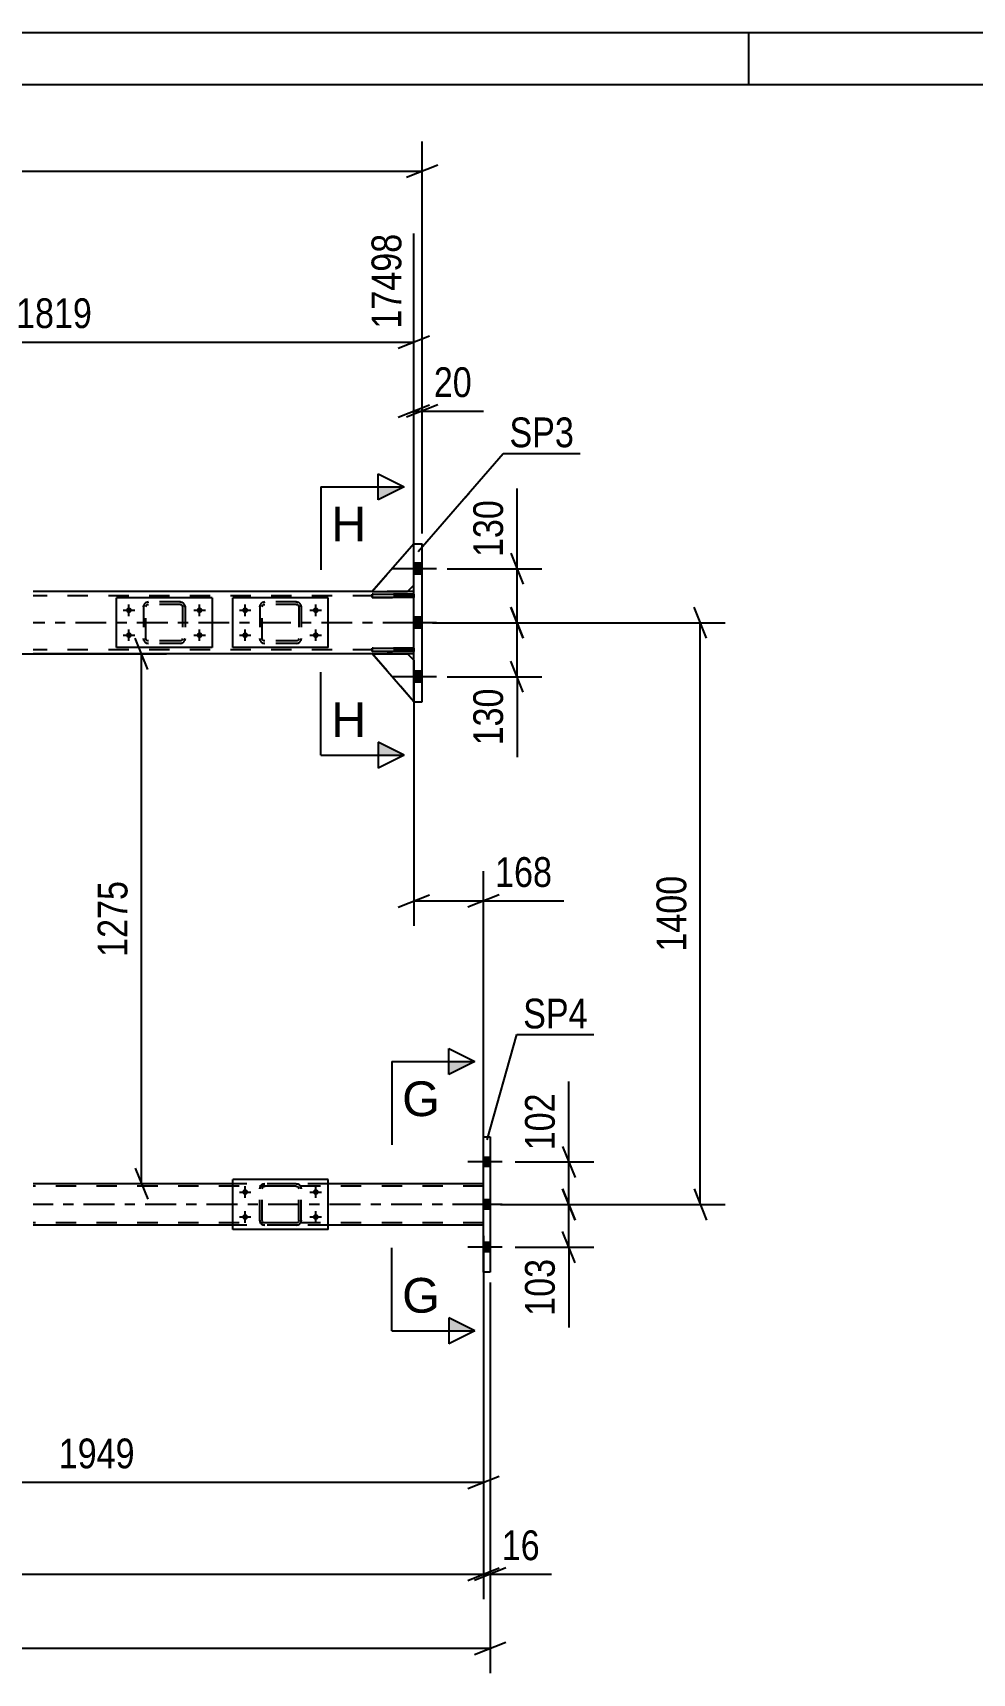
# Model space of a CAD drawing. Header units: millimetres. Extents: x -851 to 338, y -786 to 55.
# Drawn here: x -150.8 to -60.4, y -103 to 54.9 of the extents above; entities that cross this region are included whole.
import ezdxf

# ---------------------------------------------------------------- set-up
doc = ezdxf.new("R2010")
doc.units = ezdxf.units.MM
doc.linetypes.add('DXK_LINE_DOT2', pattern=[3.9198, 1.9599, -1.9599])
doc.linetypes.add('DXK_LINE_DOT3', pattern=[5.9187, 2.979, -0.9799, 0.9799, -0.9799])
doc.styles.add('Arial', font='ARIAL.TTF', dxfattribs={"height": 0.2})
doc.styles.add('Arial Narrow', font='ARIALN.TTF', dxfattribs={"height": 0.2})

# ---------------------------------------------------------------- blocks, each defined once
blk = doc.blocks.new('Unknown-232933133-1133')
at = {"color": 5, "linetype": 'Continuous'}
for p, q in [((338.08, 54.89), (-850.92, 54.89)), ((-81.92, 49.89), (-81.92, 54.89)), ((333.08, 49.89), (-845.92, 49.89))]:
    blk.add_line(p, q, dxfattribs=at)
blk = doc.blocks.new('Part-232933133-4960 - 4785')
at = {"color": 2, "linetype": 'Continuous'}
for p, q in [((-118.16, 1.11), (-150.78, 1.11)), ((-114.16, 1.11), (-114.76, 1.11)), ((-118.16, -4.89), (-150.78, -4.89)), ((-114.16, -4.89), (-114.76, -4.89))]:
    blk.add_line(p, q, dxfattribs=at)
at = {"color": 7, "linetype": 'DXK_LINE_DOT2'}
for p, q in [((-114.16, 0.71), (-150.78, 0.71)), ((-114.76, 1.11), (-118.16, 1.11)), ((-114.16, -4.89), (-114.16, 1.11)), ((-114.16, -4.49), (-150.78, -4.49)), ((-114.76, -4.89), (-118.16, -4.89))]:
    blk.add_line(p, q, dxfattribs=at)
at = {"color": 7, "linetype": 'DXK_LINE_DOT3'}
blk.add_line((-114.16, -1.89), (-150.78, -1.89), dxfattribs=at)
blk = doc.blocks.new('Part-232933133-59309 - 4785')
at = {"color": 7, "linetype": 'DXK_LINE_DOT2'}
for p, q in [((-139.88, 0.07), (-139.7, 0.11)), ((-139.7, 0.11), (-139.88, 0.07)), ((-136.66, 0.11), (-139.7, 0.11)), ((-136.66, 0.11), (-136.48, 0.07)), ((-136.48, 0.07), (-136.66, 0.11)), ((-140.18, -0.37), (-140.14, -0.19)), ((-140.14, -0.19), (-140.18, -0.37)), ((-140.18, -0.37), (-140.18, -3.41)), ((-139.94, -0.37), (-139.92, -0.28)), ((-139.94, -3.41), (-139.94, -0.37)), ((-139.92, -0.28), (-139.87, -0.2)), ((-139.87, -0.2), (-139.79, -0.15)), ((-139.79, -0.15), (-139.7, -0.13)), ((-136.66, -0.13), (-139.7, -0.13)), ((-136.66, -0.13), (-136.57, -0.15)), ((-136.57, -0.15), (-136.49, -0.2)), ((-136.49, -0.2), (-136.44, -0.28)), ((-136.44, -0.28), (-136.42, -0.37)), ((-136.42, -0.37), (-136.42, -3.41)), ((-136.22, -0.19), (-136.18, -0.37)), ((-136.18, -0.37), (-136.22, -0.19)), ((-136.18, -0.37), (-136.18, -3.41)), ((-140.14, -3.6), (-140.18, -3.41)), ((-140.18, -3.41), (-140.14, -3.6)), ((-139.92, -3.51), (-139.94, -3.41)), ((-139.87, -3.58), (-139.92, -3.51)), ((-139.7, -3.89), (-139.88, -3.86)), ((-139.88, -3.86), (-139.7, -3.89)), ((-139.79, -3.64), (-139.87, -3.58)), ((-139.7, -3.65), (-139.79, -3.64)), ((-136.66, -3.65), (-139.7, -3.65)), ((-136.66, -3.89), (-139.7, -3.89)), ((-136.57, -3.64), (-136.66, -3.65)), ((-136.48, -3.86), (-136.66, -3.89)), ((-136.66, -3.89), (-136.48, -3.86)), ((-136.49, -3.58), (-136.57, -3.64)), ((-136.44, -3.51), (-136.49, -3.58)), ((-136.42, -3.41), (-136.44, -3.51)), ((-136.18, -3.41), (-136.22, -3.6)), ((-136.22, -3.6), (-136.18, -3.41))]:
    blk.add_line(p, q, dxfattribs=at)
at = {"color": 7, "linetype": 'DXK_LINE_DOT3'}
blk.add_line((-138.18, -1.89), (-138.18, -1.89), dxfattribs=at)
at = {"color": 7, "linetype": 'DXK_LINE_DOT2'}
for centre, start, end in [((-139.7, -0.37), 112.5, 157.5), ((-139.7, -0.37), 112.5, 157.5), ((-136.66, -0.37), 22.5, 67.5), ((-136.66, -0.37), 22.5, 67.5), ((-139.7, -3.41), 202.5, 247.5), ((-139.7, -3.41), 202.5, 247.5), ((-136.66, -3.41), 292.5, 337.5), ((-136.66, -3.41), 292.5, 337.5)]:
    blk.add_arc(centre, 0.48, start, end, dxfattribs=at)
blk = doc.blocks.new('Part-232933133-4939 - 4785')
at = {"color": 2, "linetype": 'Continuous'}
for p, q in [((-107.45, -64.39), (-107.45, -51.39)), ((-107.45, -51.39), (-106.81, -51.39)), ((-106.81, -51.39), (-106.81, -64.39)), ((-106.81, -64.39), (-107.45, -64.39))]:
    blk.add_line(p, q, dxfattribs=at)
blk = doc.blocks.new('Part-232933133-4965 - 4785')
at = {"color": 2, "linetype": 'Continuous'}
for p, q in [((-114.16, -9.49), (-114.16, 5.71)), ((-114.16, 5.71), (-113.36, 5.71)), ((-113.36, -9.49), (-113.36, 5.71)), ((-114.16, -9.49), (-113.36, -9.49))]:
    blk.add_line(p, q, dxfattribs=at)
blk = doc.blocks.new('Part-232933133-59239 - 4785')
at = {"color": 7, "linetype": 'DXK_LINE_DOT2'}
for p, q in [((-128.99, -56.37), (-128.95, -56.19)), ((-128.95, -56.19), (-128.99, -56.37)), ((-128.99, -59.41), (-128.99, -56.37)), ((-128.75, -56.37), (-128.73, -56.28)), ((-128.75, -59.41), (-128.75, -56.37)), ((-128.73, -56.28), (-128.68, -56.2)), ((-128.69, -55.93), (-128.51, -55.89)), ((-128.51, -55.89), (-128.69, -55.93)), ((-128.68, -56.2), (-128.6, -56.15)), ((-128.6, -56.15), (-128.51, -56.13)), ((-125.47, -55.89), (-128.51, -55.89)), ((-125.47, -56.13), (-128.51, -56.13)), ((-125.47, -55.89), (-125.28, -55.93)), ((-125.28, -55.93), (-125.47, -55.89)), ((-125.47, -56.13), (-125.37, -56.15)), ((-125.37, -56.15), (-125.3, -56.2)), ((-125.3, -56.2), (-125.24, -56.28)), ((-125.24, -56.28), (-125.23, -56.37)), ((-125.23, -59.41), (-125.23, -56.37)), ((-125.02, -56.19), (-124.99, -56.37)), ((-124.99, -56.37), (-125.02, -56.19)), ((-124.99, -59.41), (-124.99, -56.37)), ((-128.95, -59.6), (-128.99, -59.41)), ((-128.99, -59.41), (-128.95, -59.6)), ((-128.73, -59.51), (-128.75, -59.41)), ((-128.68, -59.58), (-128.73, -59.51)), ((-128.51, -59.89), (-128.69, -59.86)), ((-128.69, -59.86), (-128.51, -59.89)), ((-128.6, -59.64), (-128.68, -59.58)), ((-128.51, -59.65), (-128.6, -59.64)), ((-125.47, -59.65), (-128.51, -59.65)), ((-125.47, -59.89), (-128.51, -59.89)), ((-125.37, -59.64), (-125.47, -59.65)), ((-125.28, -59.86), (-125.47, -59.89)), ((-125.47, -59.89), (-125.28, -59.86)), ((-125.3, -59.58), (-125.37, -59.64)), ((-125.24, -59.51), (-125.3, -59.58)), ((-125.23, -59.41), (-125.24, -59.51)), ((-124.99, -59.41), (-125.02, -59.6)), ((-125.02, -59.6), (-124.99, -59.41))]:
    blk.add_line(p, q, dxfattribs=at)
at = {"color": 7, "linetype": 'DXK_LINE_DOT3'}
blk.add_line((-126.99, -57.89), (-126.99, -57.89), dxfattribs=at)
at = {"color": 7, "linetype": 'DXK_LINE_DOT2'}
for centre, start, end in [((-128.51, -56.37), 112.5, 157.5), ((-128.51, -56.37), 112.5, 157.5), ((-125.47, -56.37), 22.5, 67.5), ((-125.47, -56.37), 22.5, 67.5), ((-128.51, -59.41), 202.5, 247.5), ((-128.51, -59.41), 202.5, 247.5), ((-125.47, -59.41), 292.5, 337.5), ((-125.47, -59.41), 292.5, 337.5)]:
    blk.add_arc(centre, 0.48, start, end, dxfattribs=at)
blk = doc.blocks.new('Part-232933133-5177 - 4785')
at = {"color": 2, "linetype": 'Continuous'}
for p, q in [((-131.59, -55.89), (-150.78, -55.89)), ((-107.45, -55.89), (-122.39, -55.89)), ((-131.59, -59.89), (-150.78, -59.89)), ((-107.45, -59.89), (-122.39, -59.89))]:
    blk.add_line(p, q, dxfattribs=at)
at = {"color": 7, "linetype": 'DXK_LINE_DOT2'}
for p, q in [((-107.45, -56.13), (-150.78, -56.13)), ((-122.39, -55.89), (-131.59, -55.89)), ((-107.45, -59.89), (-107.45, -55.89)), ((-107.45, -59.65), (-150.78, -59.65)), ((-122.39, -59.89), (-131.59, -59.89))]:
    blk.add_line(p, q, dxfattribs=at)
at = {"color": 7, "linetype": 'DXK_LINE_DOT3'}
blk.add_line((-107.45, -57.89), (-150.78, -57.89), dxfattribs=at)
blk = doc.blocks.new('Part-232933133-5220 - 4785')
at = {"color": 2, "linetype": 'Continuous'}
for p, q in [((-114.16, 5.71), (-118.16, 1.11)), ((-114.76, 1.11), (-114.16, 1.71)), ((-118.16, 1.11), (-114.76, 1.11))]:
    blk.add_line(p, q, dxfattribs=at)
at = {"color": 7, "linetype": 'DXK_LINE_DOT2'}
blk.add_line((-114.16, 1.71), (-114.16, 5.71), dxfattribs=at)
blk = doc.blocks.new('Part-232933133-5221 - 4785')
at = {"color": 7, "linetype": 'DXK_LINE_DOT2'}
for p, q in [((-114.16, 5.71), (-118.16, 1.11)), ((-114.16, 1.71), (-114.16, 5.71)), ((-114.76, 1.11), (-114.16, 1.71)), ((-118.16, 1.11), (-114.76, 1.11))]:
    blk.add_line(p, q, dxfattribs=at)
blk = doc.blocks.new('Part-232933133-5222 - 4785')
at = {"color": 2, "linetype": 'Continuous'}
for p, q in [((-118.16, -4.89), (-114.76, -4.89)), ((-114.16, -9.49), (-118.16, -4.89)), ((-114.76, -4.89), (-114.16, -5.49))]:
    blk.add_line(p, q, dxfattribs=at)
at = {"color": 7, "linetype": 'DXK_LINE_DOT2'}
blk.add_line((-114.16, -5.49), (-114.16, -9.49), dxfattribs=at)
blk = doc.blocks.new('Part-232933133-5223 - 4785')
at = {"color": 7, "linetype": 'DXK_LINE_DOT2'}
for p, q in [((-118.16, -4.89), (-114.76, -4.89)), ((-114.16, -9.49), (-118.16, -4.89)), ((-114.76, -4.89), (-114.16, -5.49)), ((-114.16, -5.49), (-114.16, -9.49))]:
    blk.add_line(p, q, dxfattribs=at)
blk = doc.blocks.new('Part-232933133-5224 - 4785')
at = {"color": 2, "linetype": 'Continuous'}
for p, q in [((-118.16, 0.87), (-114.16, 0.87)), ((-118.16, 0.55), (-118.16, 0.87)), ((-114.16, 0.55), (-118.16, 0.55)), ((-114.16, 0.87), (-114.16, 0.55))]:
    blk.add_line(p, q, dxfattribs=at)
at = {"color": 7, "linetype": 'DXK_LINE_DOT2'}
blk.add_line((-114.76, 0.55), (-114.76, 0.87), dxfattribs=at)
blk = doc.blocks.new('Part-232933133-5225 - 4785')
at = {"color": 2, "linetype": 'Continuous'}
for p, q in [((-118.16, -4.33), (-114.16, -4.33)), ((-118.16, -4.65), (-118.16, -4.33)), ((-114.16, -4.65), (-118.16, -4.65)), ((-114.16, -4.33), (-114.16, -4.65))]:
    blk.add_line(p, q, dxfattribs=at)
at = {"color": 7, "linetype": 'DXK_LINE_DOT2'}
blk.add_line((-114.76, -4.65), (-114.76, -4.33), dxfattribs=at)
blk = doc.blocks.new('Part-232933133-5226 - 4785')
at = {"color": 7, "linetype": 'DXK_LINE_DOT2'}
for p, q in [((-114.16, 0.87), (-118.16, 0.87)), ((-118.16, 0.87), (-118.16, 0.55)), ((-118.16, 0.55), (-114.16, 0.55)), ((-114.76, 0.55), (-114.76, 0.87)), ((-114.16, 0.55), (-114.16, 0.87))]:
    blk.add_line(p, q, dxfattribs=at)
blk = doc.blocks.new('Part-232933133-5227 - 4785')
at = {"color": 7, "linetype": 'DXK_LINE_DOT2'}
for p, q in [((-114.16, -4.33), (-118.16, -4.33)), ((-118.16, -4.33), (-118.16, -4.65)), ((-118.16, -4.65), (-114.16, -4.65)), ((-114.76, -4.65), (-114.76, -4.33)), ((-114.16, -4.65), (-114.16, -4.33))]:
    blk.add_line(p, q, dxfattribs=at)
blk = doc.blocks.new('Bolt-232933133-5260 - 4785')
at = {"linetype": 'Continuous'}
for points in [[(-107.45, -53.35), (-107.45, -54.23), (-106.81, -54.23), (-106.81, -53.35)], [(-107.45, -53.35), (-107.45, -54.23), (-106.81, -54.23), (-106.81, -53.35)], [(-107.45, -53.35), (-107.45, -54.23), (-106.81, -54.23), (-106.81, -53.35)], [(-107.45, -57.45), (-107.45, -58.33), (-106.81, -58.33), (-106.81, -57.45)], [(-107.45, -57.45), (-107.45, -58.33), (-106.81, -58.33), (-106.81, -57.45)], [(-107.45, -61.55), (-107.45, -62.43), (-106.81, -62.43), (-106.81, -61.55)], [(-107.45, -61.55), (-107.45, -62.43), (-106.81, -62.43), (-106.81, -61.55)], [(-107.45, -61.55), (-107.45, -62.43), (-106.81, -62.43), (-106.81, -61.55)]]:
    blk.add_hatch(color=1, dxfattribs=at).paths.add_polyline_path(points)
at = {"color": 1, "linetype": 'Continuous'}
for p, q in [((-106.81, -53.35), (-107.45, -53.35)), ((-106.81, -53.35), (-107.45, -53.35)), ((-106.81, -53.35), (-107.45, -53.35)), ((-105.65, -53.79), (-108.97, -53.79)), ((-105.65, -53.79), (-108.97, -53.79)), ((-105.65, -53.79), (-108.97, -53.79)), ((-106.81, -54.23), (-107.45, -54.23)), ((-106.81, -54.23), (-107.45, -54.23)), ((-106.81, -54.23), (-107.45, -54.23)), ((-105.65, -57.89), (-108.97, -57.89)), ((-105.65, -57.89), (-108.97, -57.89)), ((-106.81, -57.45), (-107.45, -57.45)), ((-106.81, -57.45), (-107.45, -57.45)), ((-106.81, -58.33), (-107.45, -58.33)), ((-106.81, -58.33), (-107.45, -58.33)), ((-106.81, -61.55), (-107.45, -61.55)), ((-106.81, -61.55), (-107.45, -61.55)), ((-106.81, -61.55), (-107.45, -61.55)), ((-105.65, -61.99), (-108.97, -61.99)), ((-105.65, -61.99), (-108.97, -61.99)), ((-105.65, -61.99), (-108.97, -61.99)), ((-106.81, -62.43), (-107.45, -62.43)), ((-106.81, -62.43), (-107.45, -62.43)), ((-106.81, -62.43), (-107.45, -62.43))]:
    blk.add_line(p, q, dxfattribs=at)
blk = doc.blocks.new('Bolt-232933133-5263 - 4785')
at = {"linetype": 'Continuous'}
for points in [[(-114.16, 3.83), (-114.16, 2.79), (-113.36, 2.79), (-113.36, 3.83)], [(-114.16, 3.83), (-114.16, 2.79), (-113.36, 2.79), (-113.36, 3.83)], [(-114.16, 3.83), (-114.16, 2.79), (-113.36, 2.79), (-113.36, 3.83)], [(-114.16, -1.37), (-114.16, -2.41), (-113.36, -2.41), (-113.36, -1.37)], [(-114.16, -1.37), (-114.16, -2.41), (-113.36, -2.41), (-113.36, -1.37)], [(-114.16, -6.57), (-114.16, -7.61), (-113.36, -7.61), (-113.36, -6.57)], [(-114.16, -6.57), (-114.16, -7.61), (-113.36, -7.61), (-113.36, -6.57)], [(-114.16, -6.57), (-114.16, -7.61), (-113.36, -7.61), (-113.36, -6.57)]]:
    blk.add_hatch(color=1, dxfattribs=at).paths.add_polyline_path(points)
at = {"color": 1, "linetype": 'Continuous'}
for p, q in [((-111.96, 3.31), (-116.16, 3.31)), ((-111.96, 3.31), (-116.16, 3.31)), ((-111.96, 3.31), (-116.16, 3.31)), ((-113.36, 3.83), (-114.16, 3.83)), ((-113.36, 3.83), (-114.16, 3.83)), ((-113.36, 3.83), (-114.16, 3.83)), ((-113.36, 2.79), (-114.16, 2.79)), ((-113.36, 2.79), (-114.16, 2.79)), ((-113.36, 2.79), (-114.16, 2.79)), ((-113.36, -1.37), (-114.16, -1.37)), ((-113.36, -1.37), (-114.16, -1.37)), ((-111.96, -1.89), (-116.16, -1.89)), ((-111.96, -1.89), (-116.16, -1.89)), ((-113.36, -2.41), (-114.16, -2.41)), ((-113.36, -2.41), (-114.16, -2.41)), ((-111.96, -7.09), (-116.16, -7.09)), ((-111.96, -7.09), (-116.16, -7.09)), ((-111.96, -7.09), (-116.16, -7.09)), ((-113.36, -6.57), (-114.16, -6.57)), ((-113.36, -6.57), (-114.16, -6.57)), ((-113.36, -6.57), (-114.16, -6.57)), ((-113.36, -7.61), (-114.16, -7.61)), ((-113.36, -7.61), (-114.16, -7.61)), ((-113.36, -7.61), (-114.16, -7.61))]:
    blk.add_line(p, q, dxfattribs=at)
blk = doc.blocks.new('Part-232933133-59240 - 4785')
at = {"color": 2, "linetype": 'Continuous'}
for p, q in [((-122.39, -55.49), (-131.59, -55.49)), ((-131.59, -60.29), (-131.59, -55.49)), ((-122.39, -60.29), (-122.39, -55.49)), ((-122.39, -60.29), (-131.59, -60.29))]:
    blk.add_line(p, q, dxfattribs=at)
blk = doc.blocks.new('Part-232933133-59241 - 4785')
at = {"color": 7, "linetype": 'DXK_LINE_DOT2'}
for p, q in [((-128.69, 0.07), (-128.51, 0.11)), ((-128.51, 0.11), (-128.69, 0.07)), ((-125.47, 0.11), (-128.51, 0.11)), ((-125.47, 0.11), (-125.28, 0.07)), ((-125.28, 0.07), (-125.47, 0.11)), ((-128.99, -0.37), (-128.95, -0.19)), ((-128.95, -0.19), (-128.99, -0.37)), ((-128.99, -0.37), (-128.99, -3.41)), ((-128.75, -0.37), (-128.73, -0.28)), ((-128.75, -3.41), (-128.75, -0.37)), ((-128.73, -0.28), (-128.68, -0.2)), ((-128.68, -0.2), (-128.6, -0.15)), ((-128.6, -0.15), (-128.51, -0.13)), ((-125.47, -0.13), (-128.51, -0.13)), ((-125.47, -0.13), (-125.37, -0.15)), ((-125.37, -0.15), (-125.3, -0.2)), ((-125.3, -0.2), (-125.24, -0.28)), ((-125.24, -0.28), (-125.23, -0.37)), ((-125.23, -0.37), (-125.23, -3.41)), ((-125.02, -0.19), (-124.99, -0.37)), ((-124.99, -0.37), (-125.02, -0.19)), ((-124.99, -0.37), (-124.99, -3.41)), ((-128.95, -3.6), (-128.99, -3.41)), ((-128.99, -3.41), (-128.95, -3.6)), ((-128.73, -3.51), (-128.75, -3.41)), ((-128.68, -3.58), (-128.73, -3.51)), ((-128.51, -3.89), (-128.69, -3.86)), ((-128.69, -3.86), (-128.51, -3.89)), ((-128.6, -3.64), (-128.68, -3.58)), ((-128.51, -3.65), (-128.6, -3.64)), ((-125.47, -3.65), (-128.51, -3.65)), ((-125.47, -3.89), (-128.51, -3.89)), ((-125.37, -3.64), (-125.47, -3.65)), ((-125.28, -3.86), (-125.47, -3.89)), ((-125.47, -3.89), (-125.28, -3.86)), ((-125.3, -3.58), (-125.37, -3.64)), ((-125.24, -3.51), (-125.3, -3.58)), ((-125.23, -3.41), (-125.24, -3.51)), ((-124.99, -3.41), (-125.02, -3.6)), ((-125.02, -3.6), (-124.99, -3.41))]:
    blk.add_line(p, q, dxfattribs=at)
at = {"color": 7, "linetype": 'DXK_LINE_DOT3'}
blk.add_line((-126.99, -1.89), (-126.99, -1.89), dxfattribs=at)
at = {"color": 7, "linetype": 'DXK_LINE_DOT2'}
for centre, start, end in [((-128.51, -0.37), 112.5, 157.5), ((-128.51, -0.37), 112.5, 157.5), ((-125.47, -0.37), 22.5, 67.5), ((-125.47, -0.37), 22.5, 67.5), ((-128.51, -3.41), 202.5, 247.5), ((-128.51, -3.41), 202.5, 247.5), ((-125.47, -3.41), 292.5, 337.5), ((-125.47, -3.41), 292.5, 337.5)]:
    blk.add_arc(centre, 0.48, start, end, dxfattribs=at)
blk = doc.blocks.new('Part-232933133-59242 - 4785')
at = {"color": 2, "linetype": 'Continuous'}
for p, q in [((-122.39, 0.51), (-131.59, 0.51)), ((-131.59, -4.29), (-131.59, 0.51)), ((-122.39, -4.29), (-122.39, 0.51)), ((-122.39, -4.29), (-131.59, -4.29))]:
    blk.add_line(p, q, dxfattribs=at)
blk = doc.blocks.new('Part-232933133-59310 - 4785')
at = {"color": 2, "linetype": 'Continuous'}
for p, q in [((-133.58, 0.51), (-142.78, 0.51)), ((-142.78, -4.29), (-142.78, 0.51)), ((-133.58, 0.51), (-133.58, -4.29)), ((-133.58, -4.29), (-142.78, -4.29))]:
    blk.add_line(p, q, dxfattribs=at)
blk = doc.blocks.new('Bolt-232933133-59337 - 4785')
at = {"linetype": 'Continuous'}
for points in [[(-130.39, -56.41, -1), (-130.39, -56.97, -1)], [(-123.59, -56.41, -1), (-123.59, -56.97, -1)], [(-130.39, -58.81, -1), (-130.39, -59.37, -1)], [(-123.59, -58.81, -1), (-123.59, -59.37, -1)]]:
    blk.add_hatch(color=1, dxfattribs=at).paths.add_polyline_path(points)
at = {"color": 1, "linetype": 'Continuous'}
for p, q in [((-130.95, -56.69), (-129.83, -56.69)), ((-130.39, -57.25), (-130.39, -56.13)), ((-124.15, -56.69), (-123.03, -56.69)), ((-123.59, -57.25), (-123.59, -56.13)), ((-130.95, -59.09), (-129.83, -59.09)), ((-130.39, -59.65), (-130.39, -58.53)), ((-124.15, -59.09), (-123.03, -59.09)), ((-123.59, -59.65), (-123.59, -58.53))]:
    blk.add_line(p, q, dxfattribs=at)
blk = doc.blocks.new('Bolt-232933133-59338 - 4785')
at = {"linetype": 'Continuous'}
for points in [[(-130.39, -0.41, -1), (-130.39, -0.97, -1)], [(-123.59, -0.41, -1), (-123.59, -0.97, -1)], [(-130.39, -2.81, -1), (-130.39, -3.37, -1)], [(-123.59, -2.81, -1), (-123.59, -3.37, -1)]]:
    blk.add_hatch(color=1, dxfattribs=at).paths.add_polyline_path(points)
at = {"color": 1, "linetype": 'Continuous'}
for p, q in [((-130.95, -0.69), (-129.83, -0.69)), ((-130.39, -1.25), (-130.39, -0.13)), ((-124.15, -0.69), (-123.03, -0.69)), ((-123.59, -1.25), (-123.59, -0.13)), ((-130.95, -3.09), (-129.83, -3.09)), ((-130.39, -3.65), (-130.39, -2.53)), ((-124.15, -3.09), (-123.03, -3.09)), ((-123.59, -3.65), (-123.59, -2.53))]:
    blk.add_line(p, q, dxfattribs=at)
blk = doc.blocks.new('Bolt-232933133-59369 - 4785')
at = {"linetype": 'Continuous'}
for points in [[(-141.58, -0.41, -1), (-141.58, -0.97, -1)], [(-134.78, -0.41, -1), (-134.78, -0.97, -1)], [(-141.58, -2.81, -1), (-141.58, -3.37, -1)], [(-134.78, -2.81, -1), (-134.78, -3.37, -1)]]:
    blk.add_hatch(color=1, dxfattribs=at).paths.add_polyline_path(points)
at = {"color": 1, "linetype": 'Continuous'}
for p, q in [((-142.14, -0.69), (-141.02, -0.69)), ((-141.58, -1.25), (-141.58, -0.13)), ((-135.34, -0.69), (-134.22, -0.69)), ((-134.78, -1.25), (-134.78, -0.13)), ((-142.14, -3.09), (-141.02, -3.09)), ((-141.58, -3.65), (-141.58, -2.53)), ((-135.34, -3.09), (-134.22, -3.09)), ((-134.78, -3.65), (-134.78, -2.53))]:
    blk.add_line(p, q, dxfattribs=at)
blk = doc.blocks.new('StraightDimension-232933133-51834 - 4785')
at = {"color": 7, "linetype": 'Continuous'}
for p, q in [((-183.41, -3.89), (-183.41, 35.56)), ((-114.16, 2.11), (-114.16, 35.56)), ((-181.91, 25.72), (-184.91, 24.52)), ((-115.66, 24.52), (-112.66, 25.72)), ((-183.41, 25.12), (-114.16, 25.12))]:
    blk.add_line(p, q, dxfattribs=at)
at = {"color": 0, "linetype": 'Continuous'}
blk.add_wipeout([(-114.76, 36.16), (-118.96, 36.16), (-118.96, 25.82), (-114.76, 25.82)], dxfattribs=at)
at = {"color": 0}
blk.add_wipeout([(-144.53, 25.87), (-144.53, 30.07), (-153.04, 30.07), (-153.04, 25.87)], dxfattribs=at)
at = {"color": 3, "linetype": 'Continuous', "style": 'Arial Narrow'}
blk.add_text('17498', height=2.863, rotation=90.0002, dxfattribs=at).set_placement((-115.36, 26.42))
at = {"color": 3, "style": 'Arial Narrow'}
blk.add_text('1819', height=2.863, dxfattribs=at).set_placement((-152.44, 26.47))
blk = doc.blocks.new('StraightDimension-232933133-52159 - 4785')
at = {"color": 7, "linetype": 'Continuous'}
for p, q in [((-107.45, -65.39), (-107.45, -95.87)), ((-108.95, -94.07), (-105.95, -92.87)), ((-823.02, -93.47), (-107.45, -93.47))]:
    blk.add_line(p, q, dxfattribs=at)
blk = doc.blocks.new('StraightDimension-232933133-52158 - 4785')
at = {"color": 7, "linetype": 'Continuous'}
for p, q in [((-107.45, -65.39), (-107.45, -95.87)), ((-106.81, -65.39), (-106.81, -95.87)), ((-108.95, -94.07), (-105.95, -92.87)), ((-105.31, -92.87), (-108.31, -94.07)), ((-107.45, -93.47), (-106.81, -93.47))]:
    blk.add_line(p, q, dxfattribs=at)
at = {"color": 0}
blk.add_wipeout([(-101.43, -92.72), (-101.43, -88.52), (-106.29, -88.52), (-106.29, -92.72)], dxfattribs=at)
at = {"color": 7, "linetype": 'Continuous'}
blk.add_line((-106.81, -93.47), (-100.91, -93.47), dxfattribs=at)
blk.add_line((-106.81, -93.47), (-100.91, -93.47), dxfattribs=at)
at = {"color": 3, "style": 'Arial Narrow'}
blk.add_text('16', height=2.863, dxfattribs=at).set_placement((-105.69, -92.12))
blk = doc.blocks.new('StraightDimension-232933133-5276 - 4785')
at = {"color": 7, "linetype": 'Continuous'}
for p, q in [((-114.16, -5.89), (-114.16, -31.07)), ((-107.45, -54.89), (-107.45, -25.82)), ((-115.66, -29.27), (-112.66, -28.07)), ((-105.95, -28.07), (-108.95, -29.27)), ((-114.16, -28.67), (-107.45, -28.67))]:
    blk.add_line(p, q, dxfattribs=at)
at = {"color": 0}
blk.add_wipeout([(-100.24, -27.92), (-100.24, -23.72), (-106.93, -23.72), (-106.93, -27.92)], dxfattribs=at)
at = {"color": 7, "linetype": 'Continuous'}
blk.add_line((-107.45, -28.67), (-99.72, -28.67), dxfattribs=at)
blk.add_line((-107.45, -28.67), (-99.72, -28.67), dxfattribs=at)
at = {"color": 3, "style": 'Arial Narrow'}
blk.add_text('168', height=2.863, dxfattribs=at).set_placement((-106.33, -27.32))
blk = doc.blocks.new('StraightDimension-232933133-70582 - 4785')
at = {"color": 7, "linetype": 'Continuous'}
for p, q in [((-113.36, 6.71), (-113.36, 44.43)), ((-811.36, 41.58), (-113.36, 41.58)), ((-114.86, 40.98), (-111.86, 42.18))]:
    blk.add_line(p, q, dxfattribs=at)
blk = doc.blocks.new('StraightDimension-232933133-74641 - 4785')
at = {"color": 7, "linetype": 'Continuous'}
for p, q in [((-99.84, -52.29), (-98.64, -55.29)), ((-104.41, -53.79), (-96.84, -53.79)), ((-99.24, -57.89), (-99.24, -53.79)), ((-98.64, -59.39), (-99.84, -56.39)), ((-105.81, -57.89), (-96.84, -57.89))]:
    blk.add_line(p, q, dxfattribs=at)
at = {"color": 0}
blk.add_wipeout([(-99.99, -46.58), (-104.19, -46.58), (-104.19, -53.27), (-99.99, -53.27)], dxfattribs=at)
at = {"color": 7, "linetype": 'Continuous'}
blk.add_line((-99.24, -53.79), (-99.24, -46.06), dxfattribs=at)
blk.add_line((-99.24, -53.79), (-99.24, -46.06), dxfattribs=at)
at = {"color": 3, "style": 'Arial Narrow'}
blk.add_text('102', height=2.863, rotation=90.0002, dxfattribs=at).set_placement((-100.59, -52.67))
blk = doc.blocks.new('StraightDimension-232933133-74590 - 4785')
at = {"color": 7, "linetype": 'Continuous'}
for p, q in [((-104.82, -0.39), (-103.62, -3.39)), ((-112.36, -1.89), (-101.82, -1.89)), ((-104.22, -7.09), (-104.22, -1.89)), ((-103.62, -8.59), (-104.82, -5.59)), ((-110.96, -7.09), (-101.82, -7.09))]:
    blk.add_line(p, q, dxfattribs=at)
at = {"color": 0}
blk.add_wipeout([(-104.97, -7.62), (-109.17, -7.62), (-109.17, -14.3), (-104.97, -14.3)], dxfattribs=at)
at = {"color": 7, "linetype": 'Continuous'}
blk.add_line((-104.22, -7.09), (-104.22, -14.83), dxfattribs=at)
blk.add_line((-104.22, -7.09), (-104.22, -14.83), dxfattribs=at)
at = {"color": 3, "style": 'Arial Narrow'}
blk.add_text('130', height=2.863, rotation=90.0002, dxfattribs=at).set_placement((-105.57, -13.7))
blk = doc.blocks.new('StraightDimension-232933133-74589 - 4785')
at = {"color": 7, "linetype": 'Continuous'}
for p, q in [((-104.82, 4.81), (-103.62, 1.81)), ((-110.96, 3.31), (-101.82, 3.31)), ((-104.22, -1.89), (-104.22, 3.31)), ((-103.62, -3.39), (-104.82, -0.39)), ((-112.36, -1.89), (-101.82, -1.89))]:
    blk.add_line(p, q, dxfattribs=at)
at = {"color": 0}
blk.add_wipeout([(-104.97, 10.51), (-109.17, 10.51), (-109.17, 3.83), (-104.97, 3.83)], dxfattribs=at)
at = {"color": 7, "linetype": 'Continuous'}
blk.add_line((-104.22, 3.31), (-104.22, 11.04), dxfattribs=at)
blk.add_line((-104.22, 3.31), (-104.22, 11.04), dxfattribs=at)
at = {"color": 3, "style": 'Arial Narrow'}
blk.add_text('130', height=2.863, rotation=90.0002, dxfattribs=at).set_placement((-105.57, 4.43))
blk = doc.blocks.new('StraightDimension-232933133-6199 - 4785')
at = {"color": 7, "linetype": 'Continuous'}
for p, q in [((-139.77, -6.39), (-140.97, -3.39)), ((-515.1, -4.89), (-137.97, -4.89)), ((-140.37, -55.89), (-140.37, -4.89)), ((-140.97, -54.39), (-139.77, -57.39)), ((-140.59, -55.89), (-143.22, -55.89))]:
    blk.add_line(p, q, dxfattribs=at)
at = {"color": 0}
blk.add_wipeout([(-141.12, -26.14), (-145.32, -26.14), (-145.32, -34.65), (-141.12, -34.65)], dxfattribs=at)
at = {"color": 3, "style": 'Arial Narrow'}
blk.add_text('1275', height=2.863, rotation=90.0002, dxfattribs=at).set_placement((-141.72, -34.05))
blk = doc.blocks.new('StraightDimension-232933133-6305 - 4785')
at = {"color": 7, "linetype": 'Continuous'}
for p, q in [((-85.98, -3.39), (-87.18, -0.39)), ((-112.36, -1.89), (-84.18, -1.89)), ((-86.58, -57.89), (-86.58, -1.89)), ((-87.18, -56.39), (-85.98, -59.39)), ((-105.81, -57.89), (-84.18, -57.89))]:
    blk.add_line(p, q, dxfattribs=at)
at = {"color": 0}
blk.add_wipeout([(-87.33, -25.64), (-91.53, -25.64), (-91.53, -34.15), (-87.33, -34.15)], dxfattribs=at)
at = {"color": 3, "style": 'Arial Narrow'}
blk.add_text('1400', height=2.863, rotation=90.0002, dxfattribs=at).set_placement((-87.93, -33.55))
blk = doc.blocks.new('StraightDimension-232933133-52021 - 4785')
at = {"color": 7, "linetype": 'Continuous'}
for p, q in [((-181.89, -56.89), (-181.89, -87.03)), ((-107.45, -60.89), (-107.45, -87.03)), ((-180.39, -84.03), (-183.39, -85.23)), ((-181.89, -84.63), (-107.45, -84.63)), ((-108.95, -85.23), (-105.95, -84.03))]:
    blk.add_line(p, q, dxfattribs=at)
at = {"color": 0}
blk.add_wipeout([(-140.42, -83.88), (-140.42, -79.68), (-148.93, -79.68), (-148.93, -83.88)], dxfattribs=at)
at = {"color": 3, "style": 'Arial Narrow'}
blk.add_text('1949', height=2.863, dxfattribs=at).set_placement((-148.33, -83.28))
blk = doc.blocks.new('StraightDimension-232933133-52232 - 4785')
at = {"color": 7, "linetype": 'Continuous'}
for p, q in [((-106.81, -65.39), (-106.81, -103)), ((-823.66, -100.6), (-106.81, -100.6)), ((-108.31, -101.2), (-105.31, -100))]:
    blk.add_line(p, q, dxfattribs=at)
blk = doc.blocks.new('StraightDimension-232933133-70636 - 4785')
at = {"color": 7, "linetype": 'Continuous'}
for p, q in [((-114.16, 6.71), (-114.16, 21.33)), ((-113.36, 6.71), (-113.36, 21.33)), ((-115.66, 17.88), (-112.66, 19.08)), ((-111.86, 19.08), (-114.86, 17.88)), ((-114.16, 18.48), (-113.36, 18.48))]:
    blk.add_line(p, q, dxfattribs=at)
at = {"color": 0}
blk.add_wipeout([(-107.98, 19.23), (-107.98, 23.43), (-112.83, 23.43), (-112.83, 19.23)], dxfattribs=at)
at = {"color": 7, "linetype": 'Continuous'}
blk.add_line((-113.36, 18.48), (-107.45, 18.48), dxfattribs=at)
blk.add_line((-113.36, 18.48), (-107.45, 18.48), dxfattribs=at)
at = {"color": 3, "style": 'Arial Narrow'}
blk.add_text('20', height=2.863, dxfattribs=at).set_placement((-112.23, 19.83))
blk = doc.blocks.new('StraightDimension-232933133-74642 - 4785')
at = {"color": 7, "linetype": 'Continuous'}
for p, q in [((-99.84, -56.39), (-98.64, -59.39)), ((-105.81, -57.89), (-96.84, -57.89)), ((-99.24, -61.99), (-99.24, -57.89)), ((-98.64, -63.49), (-99.84, -60.49)), ((-104.41, -61.99), (-96.84, -61.99))]:
    blk.add_line(p, q, dxfattribs=at)
at = {"color": 0}
blk.add_wipeout([(-99.99, -62.52), (-104.19, -62.52), (-104.19, -69.2), (-99.99, -69.2)], dxfattribs=at)
at = {"color": 7, "linetype": 'Continuous'}
blk.add_line((-99.24, -61.99), (-99.24, -69.73), dxfattribs=at)
blk.add_line((-99.24, -61.99), (-99.24, -69.73), dxfattribs=at)
at = {"color": 3, "style": 'Arial Narrow'}
blk.add_text('103', height=2.863, rotation=90.0002, dxfattribs=at).set_placement((-100.59, -68.6))
blk = doc.blocks.new('SectionMark-232933133-7115 - 4785')
at = {"linetype": 'Continuous'}
for points in [[(-117.6, 9.94), (-117.6, 11.19), (-115.1, 11.19)], [(-117.6, -14.64), (-117.6, -13.39), (-115.1, -14.64)]]:
    blk.add_hatch(color=6, dxfattribs=at).paths.add_polyline_path(points)
at = {"color": 6, "linetype": 'Continuous'}
for p, q in [((-123.1, 11.19), (-123.1, 3.19)), ((-123.1, 11.19), (-115.1, 11.19)), ((-117.6, 9.94), (-117.6, 12.44)), ((-117.6, 12.44), (-115.1, 11.19)), ((-115.1, 11.19), (-117.6, 9.94)), ((-123.1, -14.64), (-123.1, -6.64)), ((-115.1, -14.64), (-117.6, -13.39)), ((-117.6, -13.39), (-117.6, -15.89)), ((-123.1, -14.64), (-115.1, -14.64)), ((-115.1, -14.64), (-117.6, -15.89))]:
    blk.add_line(p, q, dxfattribs=at)
at = {"color": 0, "linetype": 'Continuous'}
for points in [[(-118.73, 5.94), (-118.73, 9.44), (-122.1, 9.44), (-122.1, 5.94)], [(-118.73, -12.89), (-118.73, -9.39), (-122.1, -9.39), (-122.1, -12.89)]]:
    blk.add_wipeout(points, dxfattribs=at)
at = {"color": 3, "linetype": 'Continuous', "style": 'Arial'}
for p in [(-122.1, 5.94), (-122.1, -12.89)]:
    blk.add_text('H', height=3.34, dxfattribs=at).set_placement(p)
blk = doc.blocks.new('Mark-232933133-4935 - 4785')
at = {"color": 0}
blk.add_wipeout([(-97.42, -40.94), (-97.42, -37.94), (-103.63, -37.94), (-103.63, -40.94)], dxfattribs=at)
blk.add_wipeout([(-97.42, -40.94), (-97.42, -37.94), (-103.63, -37.94), (-103.63, -40.94)], dxfattribs=at)
at = {"color": 30, "linetype": 'Continuous'}
for p, q in [((-107.09, -51.65), (-104.23, -41.54)), ((-104.23, -41.54), (-96.82, -41.54))]:
    blk.add_line(p, q, dxfattribs=at)
at = {"color": 3, "style": 'Arial Narrow'}
blk.add_text('SP4', height=2.863, dxfattribs=at).set_placement((-103.63, -40.94))
blk = doc.blocks.new('Mark-232933133-4961 - 4785')
at = {"color": 0}
blk.add_wipeout([(-98.74, 15), (-98.74, 18), (-104.95, 18), (-104.95, 15)], dxfattribs=at)
blk.add_wipeout([(-98.74, 15), (-98.74, 18), (-104.95, 18), (-104.95, 15)], dxfattribs=at)
at = {"color": 30, "linetype": 'Continuous'}
for p, q in [((-113.73, 4.97), (-105.55, 14.4)), ((-105.55, 14.4), (-98.14, 14.4))]:
    blk.add_line(p, q, dxfattribs=at)
at = {"color": 3, "style": 'Arial Narrow'}
blk.add_text('SP3', height=2.863, dxfattribs=at).set_placement((-104.95, 15))
blk = doc.blocks.new('SectionMark-232933133-7113 - 4785')
at = {"linetype": 'Continuous'}
for points in [[(-110.78, -45.38), (-110.78, -44.13), (-108.28, -44.13)], [(-110.78, -70.05), (-110.78, -68.8), (-108.28, -70.05)]]:
    blk.add_hatch(color=6, dxfattribs=at).paths.add_polyline_path(points)
at = {"color": 6, "linetype": 'Continuous'}
for p, q in [((-116.28, -44.13), (-116.28, -52.13)), ((-116.28, -44.13), (-108.28, -44.13)), ((-110.78, -45.38), (-110.78, -42.88)), ((-110.78, -42.88), (-108.28, -44.13)), ((-108.28, -44.13), (-110.78, -45.38)), ((-116.28, -70.05), (-116.28, -62.05)), ((-108.28, -70.05), (-110.78, -68.8)), ((-110.78, -68.8), (-110.78, -71.3)), ((-116.28, -70.05), (-108.28, -70.05)), ((-108.28, -70.05), (-110.78, -71.3))]:
    blk.add_line(p, q, dxfattribs=at)
at = {"color": 0, "linetype": 'Continuous'}
for points in [[(-111.65, -49.38), (-111.65, -45.88), (-115.28, -45.88), (-115.28, -49.38)], [(-111.65, -68.3), (-111.65, -64.8), (-115.28, -64.8), (-115.28, -68.3)]]:
    blk.add_wipeout(points, dxfattribs=at)
at = {"color": 3, "linetype": 'Continuous', "style": 'Arial'}
for p in [(-115.28, -49.38), (-115.28, -68.3)]:
    blk.add_text('G', height=3.34, dxfattribs=at).set_placement(p)

msp = doc.modelspace()

# ---------------------------------------------------------------- block references
for name in ['Unknown-232933133-1133', 'Part-232933133-5220 - 4785', 'Part-232933133-5221 - 4785', 'Part-232933133-4965 - 4785', 'Bolt-232933133-5263 - 4785', 'Part-232933133-4960 - 4785', 'Part-232933133-59310 - 4785', 'Part-232933133-59309 - 4785', 'Part-232933133-59242 - 4785', 'Part-232933133-59241 - 4785', 'Part-232933133-5224 - 4785', 'Part-232933133-5226 - 4785', 'Bolt-232933133-59369 - 4785', 'Bolt-232933133-59338 - 4785', 'Part-232933133-5225 - 4785', 'Part-232933133-5227 - 4785', 'Part-232933133-5222 - 4785', 'Part-232933133-5223 - 4785', 'Part-232933133-4939 - 4785', 'Bolt-232933133-5260 - 4785', 'Part-232933133-5177 - 4785', 'Part-232933133-59240 - 4785', 'Bolt-232933133-59337 - 4785', 'Part-232933133-59239 - 4785']:
    msp.add_blockref(name, (0, 0))

# ---------------------------------------------------------------- next in the draw order: block references
for name in ['StraightDimension-232933133-51834 - 4785', 'StraightDimension-232933133-5276 - 4785', 'StraightDimension-232933133-52159 - 4785']:
    msp.add_blockref(name, (0, 0))

# ---------------------------------------------------------------- next in the draw order: block references
for name in ['StraightDimension-232933133-70582 - 4785', 'StraightDimension-232933133-74590 - 4785', 'StraightDimension-232933133-6199 - 4785', 'StraightDimension-232933133-74641 - 4785', 'StraightDimension-232933133-52158 - 4785']:
    msp.add_blockref(name, (0, 0))

# ---------------------------------------------------------------- next in the draw order: block references
msp.add_blockref('StraightDimension-232933133-74589 - 4785', (0, 0))

# ---------------------------------------------------------------- next in the draw order: block references
for name in ['StraightDimension-232933133-70636 - 4785', 'StraightDimension-232933133-6305 - 4785']:
    msp.add_blockref(name, (0, 0))

# ---------------------------------------------------------------- next in the draw order: block references
for name in ['Mark-232933133-4961 - 4785', 'SectionMark-232933133-7115 - 4785', 'Mark-232933133-4935 - 4785', 'StraightDimension-232933133-52021 - 4785']:
    msp.add_blockref(name, (0, 0))

# ---------------------------------------------------------------- next in the draw order: block references
msp.add_blockref('StraightDimension-232933133-52232 - 4785', (0, 0))

# ---------------------------------------------------------------- next in the draw order: block references
for name in ['SectionMark-232933133-7113 - 4785', 'StraightDimension-232933133-74642 - 4785']:
    msp.add_blockref(name, (0, 0))

doc.saveas('drawing.dxf')
